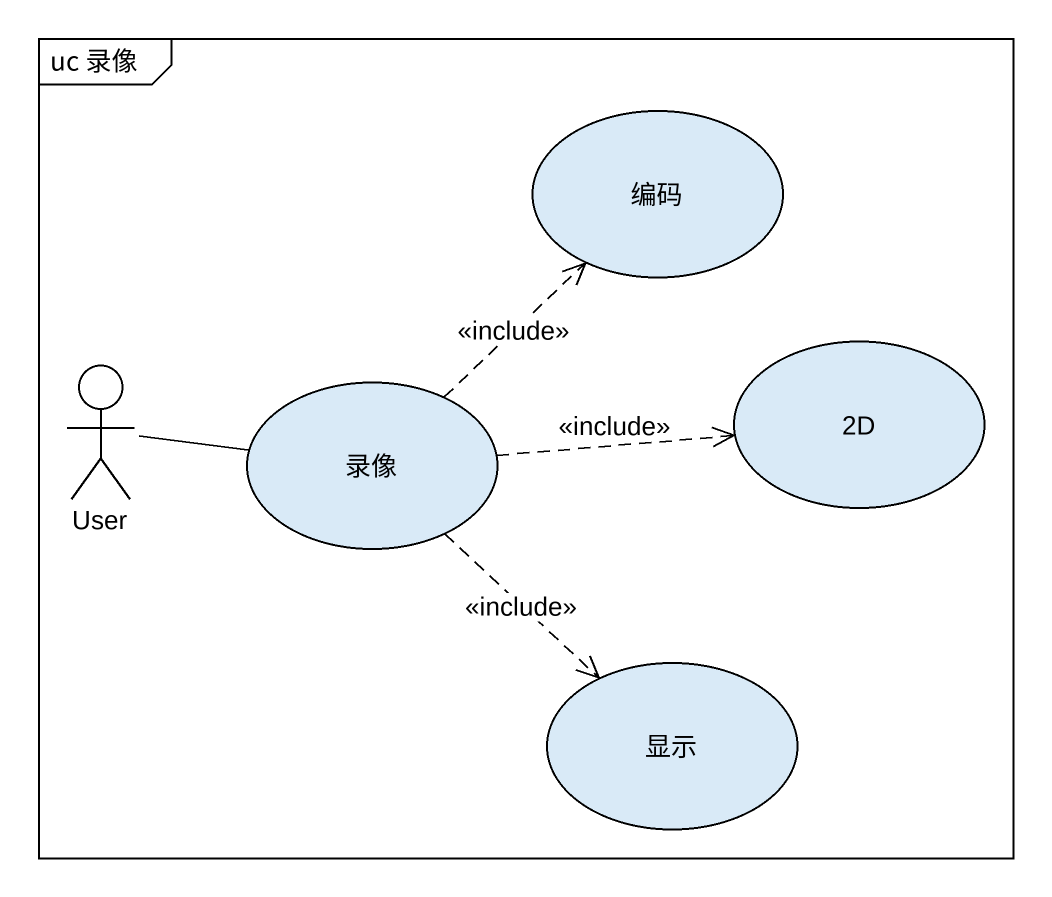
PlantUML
@startuml
mainframe uc 录像
usecase 编码
actor User
usecase 录像
usecase "2D" as u2D
usecase 显示
User -right- 录像
录像 .up.> 编码 : <<include>>
录像 .right.> u2D : <<include>>
录像 ..> 显示 : <<include>>
@enduml
